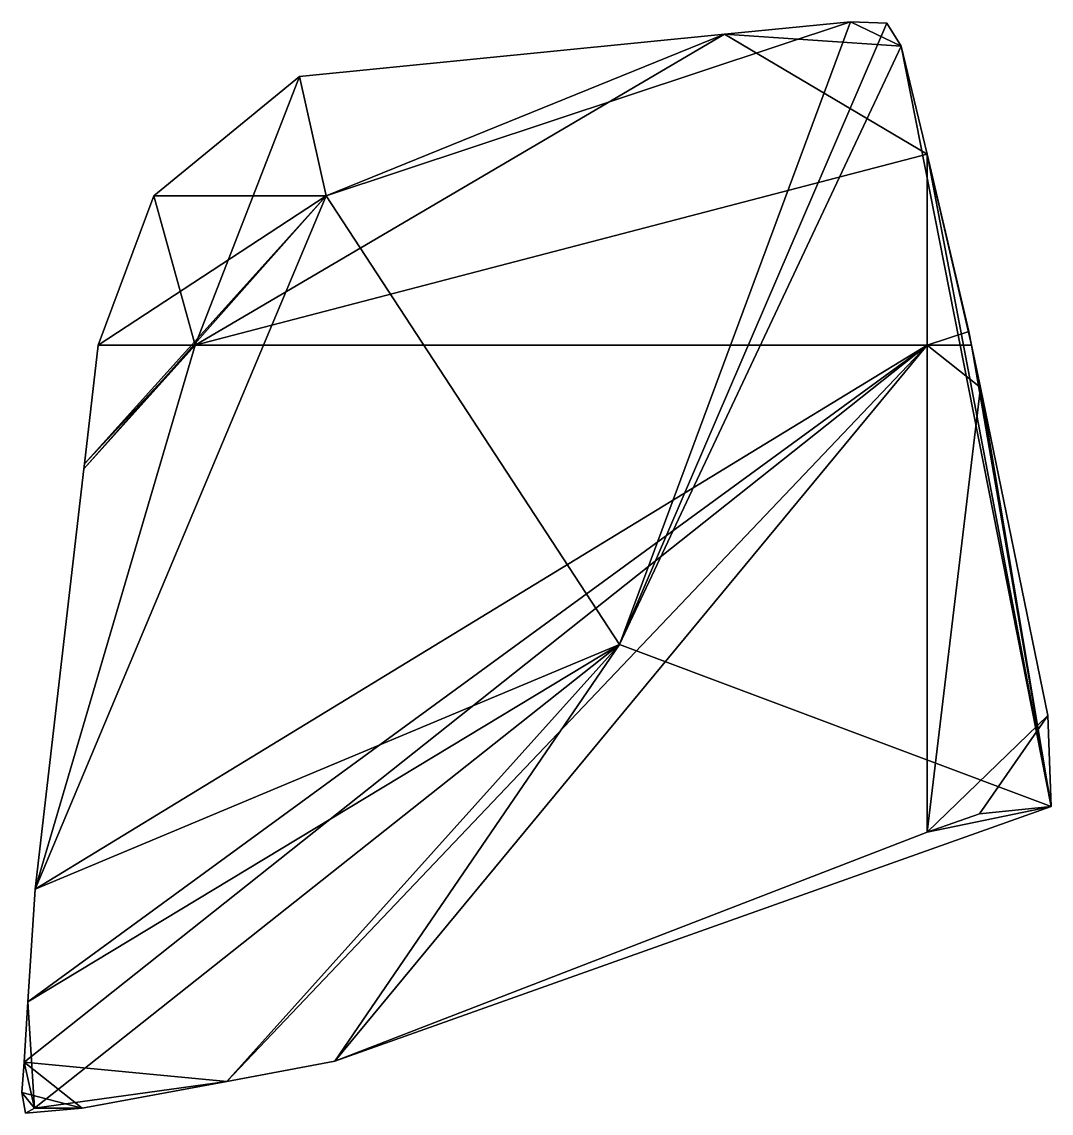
# Model space of a CAD drawing. Extents: x 290095 to 295679, y 4553756 to 4561441.
# Drawn here: x 293852.31 to 293872.42, y 4558461.37 to 4558482.69 of the extents above; entities that cross this region are included whole.
import ezdxf

# ---------------------------------------------------------------- set-up
doc = ezdxf.new("R2010")
doc.units = 0
doc.layers.add('Au_ppm_Pref_-_0_5', color=7, linetype='CONTINUOUS')

msp = doc.modelspace()

# ---------------------------------------------------------------- linework, layer by layer
at = {"layer": 'Au_ppm_Pref_-_0_5'}
for points in [[(293858.255, 4558479.289, 1957.276), (293868.503, 4558482.686, 1958.661), (293866.041, 4558482.442, 1958.466)], [(293868.503, 4558482.686, 1958.661), (293858.255, 4558479.289, 1957.276), (293863.986, 4558470.528, 1957.057)], [(293869.21, 4558482.661, 1958.733), (293868.503, 4558482.686, 1958.661), (293863.986, 4558470.528, 1957.057)], [(293869.49, 4558482.208, 1958.833), (293869.21, 4558482.661, 1958.733), (293863.986, 4558470.528, 1957.057)], [(293866.041, 4558482.442, 1958.466), (293868.503, 4558482.686, 1958.661), (293869.49, 4558482.208, 1958.833)], [(293868.503, 4558482.686, 1958.661), (293869.21, 4558482.661, 1958.733), (293869.49, 4558482.208, 1958.833)], [(293857.738, 4558481.621, 1957.81), (293866.041, 4558482.442, 1958.466), (293855.698, 4558476.375, 1958.466)], [(293855.698, 4558476.375, 1958.466), (293866.041, 4558482.442, 1958.466), (293870, 4558480.099, 1959.223)], [(293858.255, 4558479.289, 1957.276), (293866.041, 4558482.442, 1958.466), (293857.738, 4558481.621, 1957.81)], [(293866.041, 4558482.442, 1958.466), (293869.49, 4558482.208, 1958.833), (293870, 4558480.099, 1959.223)], [(293863.986, 4558470.528, 1957.057), (293872.421, 4558467.36, 1959.977), (293869.49, 4558482.208, 1958.833)], [(293872.421, 4558467.36, 1959.977), (293870, 4558480.099, 1959.223), (293869.49, 4558482.208, 1958.833)], [(293854.892, 4558479.289, 1957.917), (293857.738, 4558481.621, 1957.81), (293855.698, 4558476.375, 1958.466)], [(293858.255, 4558479.289, 1957.276), (293857.738, 4558481.621, 1957.81), (293854.892, 4558479.289, 1957.917)], [(293855.698, 4558476.375, 1958.466), (293870, 4558480.099, 1959.223), (293870, 4558476.375, 1959.827)], [(293870, 4558480.099, 1959.223), (293870.812, 4558476.639, 1959.805), (293870, 4558476.375, 1959.827)], [(293872.421, 4558467.36, 1959.977), (293870.866, 4558476.375, 1959.829), (293870, 4558480.099, 1959.223)], [(293870.812, 4558476.639, 1959.805), (293870, 4558480.099, 1959.223), (293870.866, 4558476.375, 1959.829)], [(293858.255, 4558479.289, 1957.276), (293853.525, 4558473.959, 1958.474), (293852.575, 4558465.752, 1959.111)], [(293863.986, 4558470.528, 1957.057), (293858.255, 4558479.289, 1957.276), (293852.575, 4558465.752, 1959.111)], [(293858.255, 4558479.289, 1957.276), (293853.535, 4558474.053, 1958.466), (293853.525, 4558473.959, 1958.474)], [(293858.255, 4558479.289, 1957.276), (293853.804, 4558476.375, 1958.286), (293853.535, 4558474.053, 1958.466)], [(293855.698, 4558476.375, 1958.466), (293853.804, 4558476.375, 1958.286), (293854.892, 4558479.289, 1957.917)], [(293858.255, 4558479.289, 1957.276), (293854.892, 4558479.289, 1957.917), (293853.804, 4558476.375, 1958.286)], [(293870.812, 4558476.639, 1959.805), (293870.866, 4558476.375, 1959.829), (293870, 4558476.375, 1959.827)], [(293852.356, 4558462.372, 1959.389), (293852.433, 4558463.551, 1959.292), (293870, 4558476.375, 1959.827)], [(293870, 4558476.375, 1959.827), (293856.315, 4558461.996, 1959.808), (293852.356, 4558462.372, 1959.389)], [(293852.433, 4558463.551, 1959.292), (293852.575, 4558465.752, 1959.111), (293870, 4558476.375, 1959.827)], [(293852.575, 4558465.752, 1959.111), (293853.525, 4558473.959, 1958.474), (293855.698, 4558476.375, 1958.466)], [(293855.698, 4558476.375, 1958.466), (293870, 4558476.375, 1959.827), (293852.575, 4558465.752, 1959.111)], [(293855.698, 4558476.375, 1958.466), (293853.525, 4558473.959, 1958.474), (293853.535, 4558474.053, 1958.466)], [(293853.804, 4558476.375, 1958.286), (293855.698, 4558476.375, 1958.466), (293853.535, 4558474.053, 1958.466)], [(293858.427, 4558462.389, 1959.977), (293856.315, 4558461.996, 1959.808), (293870, 4558476.375, 1959.827)], [(293870, 4558466.863, 1960.694), (293858.427, 4558462.389, 1959.977), (293870, 4558476.375, 1959.827)], [(293871.043, 4558475.547, 1959.927), (293870, 4558466.863, 1960.694), (293870, 4558476.375, 1959.827)], [(293870.866, 4558476.375, 1959.829), (293871.043, 4558475.547, 1959.927), (293870, 4558476.375, 1959.827)], [(293870.866, 4558476.375, 1959.829), (293872.421, 4558467.36, 1959.977), (293871.043, 4558475.547, 1959.927)], [(293871.043, 4558475.547, 1959.927), (293872.357, 4558469.141, 1960.541), (293870, 4558466.863, 1960.694)], [(293872.421, 4558467.36, 1959.977), (293872.357, 4558469.141, 1960.541), (293871.043, 4558475.547, 1959.927)], [(293863.986, 4558470.528, 1957.057), (293852.433, 4558463.551, 1959.292), (293852.559, 4558461.471, 1959.425)], [(293852.433, 4558463.551, 1959.292), (293863.986, 4558470.528, 1957.057), (293852.575, 4558465.752, 1959.111)], [(293852.559, 4558461.471, 1959.425), (293856.315, 4558461.996, 1959.808), (293863.986, 4558470.528, 1957.057)], [(293858.427, 4558462.389, 1959.977), (293863.986, 4558470.528, 1957.057), (293856.315, 4558461.996, 1959.808)], [(293858.427, 4558462.389, 1959.977), (293872.421, 4558467.36, 1959.977), (293863.986, 4558470.528, 1957.057)], [(293872.357, 4558469.141, 1960.541), (293871.019, 4558467.22, 1960.685), (293870, 4558466.863, 1960.694)], [(293872.421, 4558467.36, 1959.977), (293871.019, 4558467.22, 1960.685), (293872.357, 4558469.141, 1960.541)], [(293872.421, 4558467.36, 1959.977), (293858.427, 4558462.389, 1959.977), (293870, 4558466.863, 1960.694)], [(293872.421, 4558467.36, 1959.977), (293870, 4558466.863, 1960.694), (293871.019, 4558467.22, 1960.685)], [(293852.433, 4558463.551, 1959.292), (293852.356, 4558462.372, 1959.389), (293852.559, 4558461.471, 1959.425)], [(293852.356, 4558462.372, 1959.389), (293853.491, 4558461.471, 1959.581), (293852.312, 4558461.776, 1959.439)], [(293852.356, 4558462.372, 1959.389), (293852.312, 4558461.776, 1959.439), (293852.559, 4558461.471, 1959.425)], [(293856.315, 4558461.996, 1959.808), (293853.491, 4558461.471, 1959.581), (293852.356, 4558462.372, 1959.389)], [(293853.491, 4558461.471, 1959.581), (293856.315, 4558461.996, 1959.808), (293852.559, 4558461.471, 1959.425)], [(293853.491, 4558461.471, 1959.581), (293852.382, 4558461.375, 1959.483), (293852.312, 4558461.776, 1959.439)], [(293852.312, 4558461.776, 1959.439), (293852.382, 4558461.375, 1959.483), (293852.559, 4558461.471, 1959.425)], [(293852.382, 4558461.375, 1959.483), (293853.491, 4558461.471, 1959.581), (293852.559, 4558461.471, 1959.425)]]:
    msp.add_3dface(points, dxfattribs=at)

doc.saveas('drawing.dxf')
